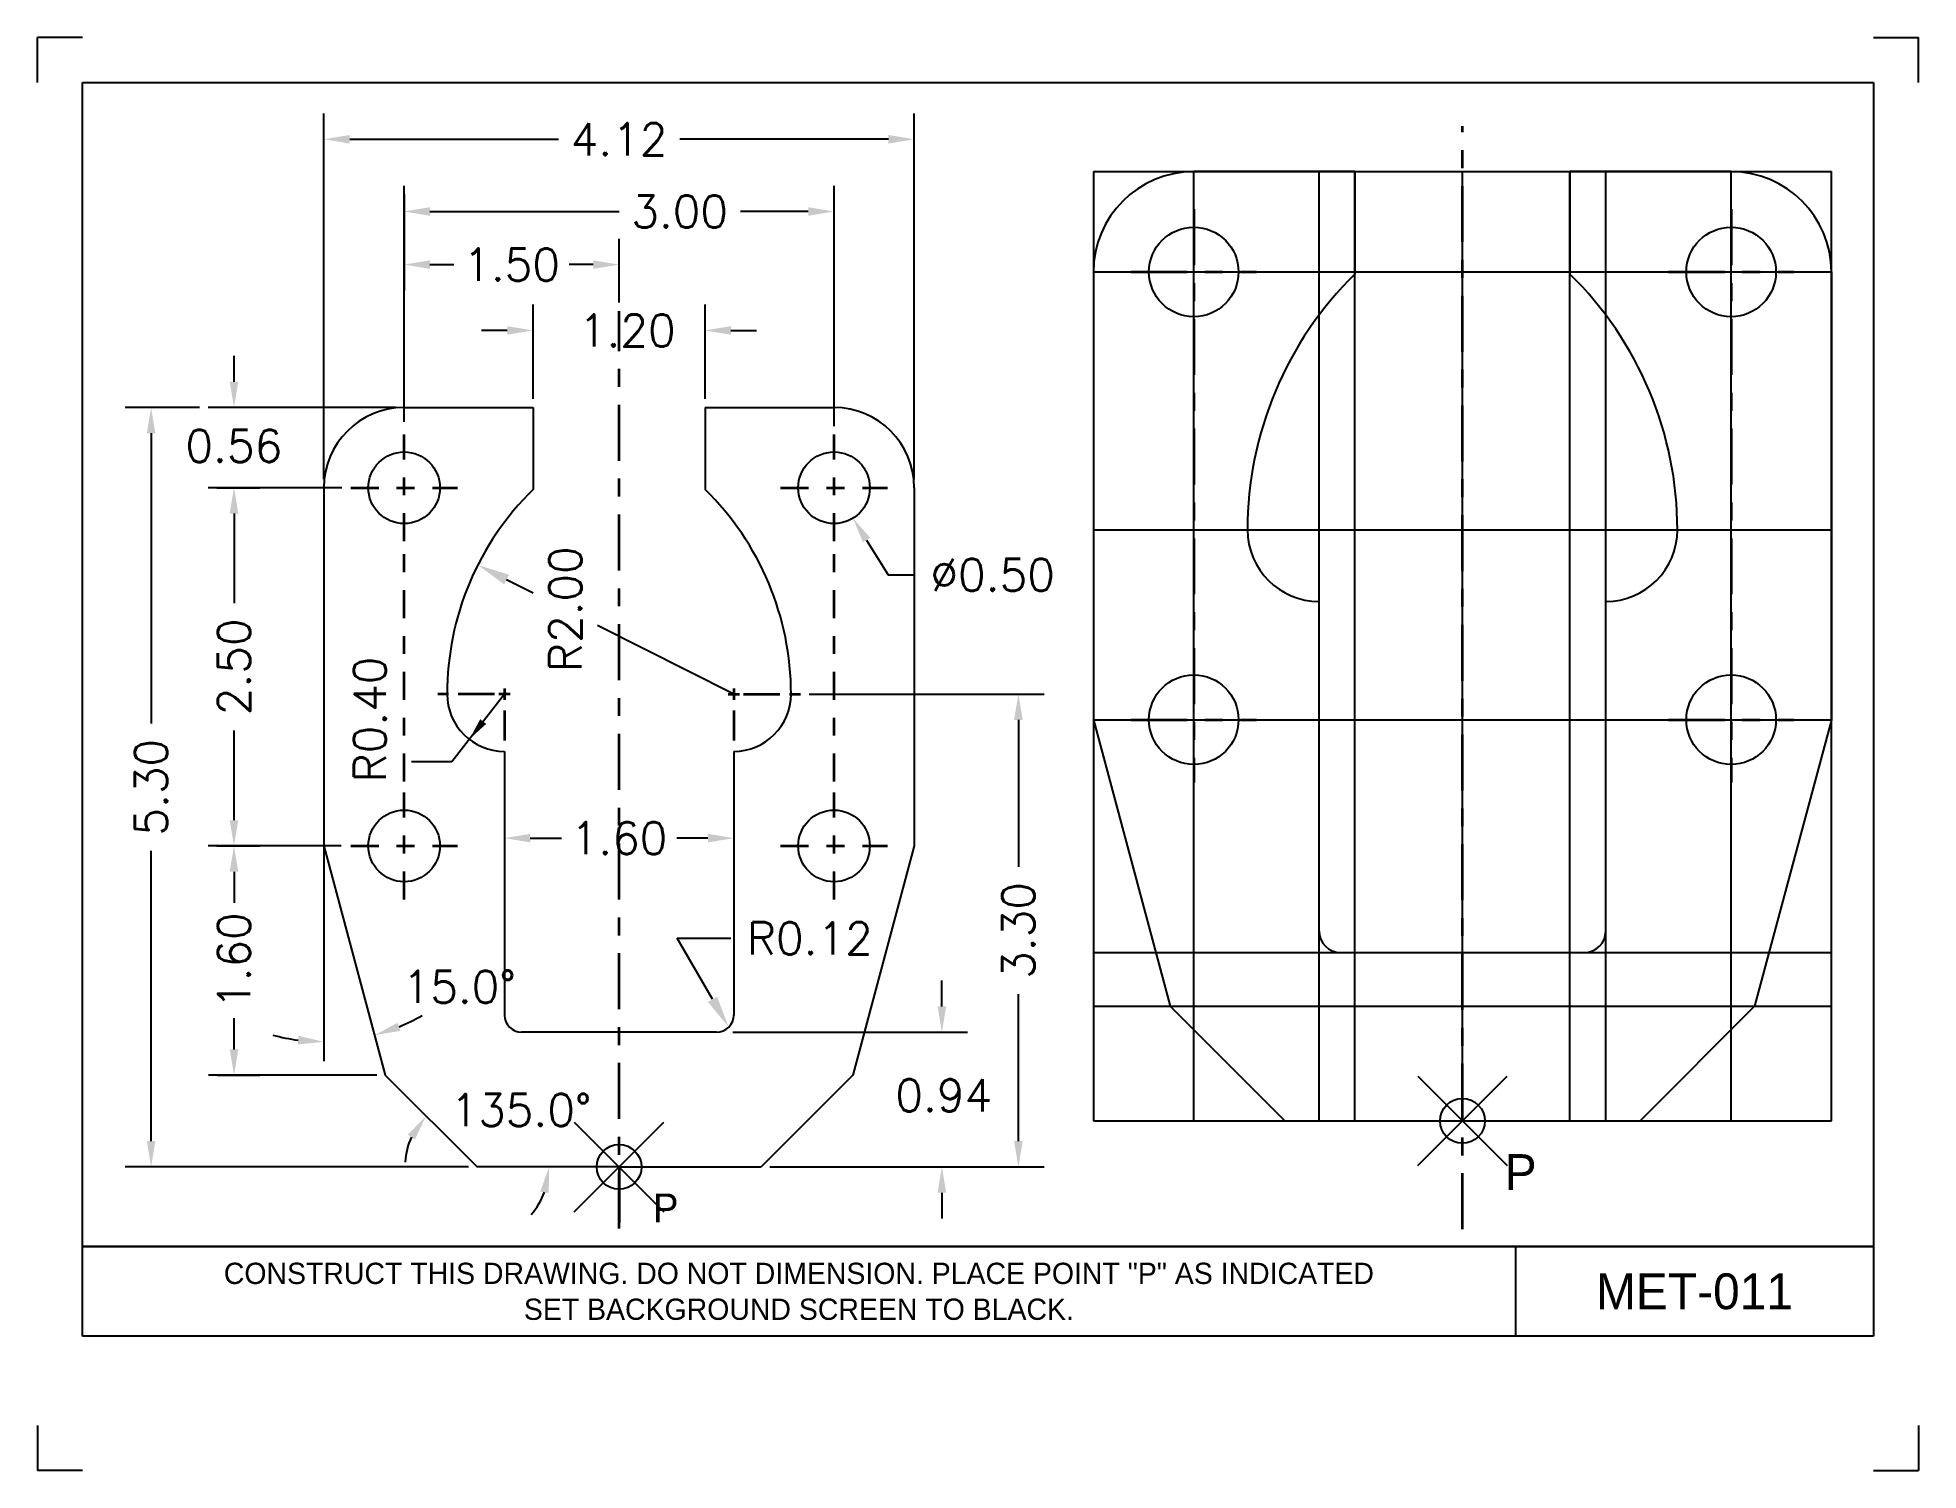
# Model space of a CAD drawing. Extents: x 10.3 to 20.8, y -2.5 to 5.5.
import ezdxf
from ezdxf import colors
from ezdxf.entities.mleader import LeaderData, LeaderLine
from ezdxf.enums import TextEntityAlignment as Align
from ezdxf.math import Vec2, Vec3

# ---------------------------------------------------------------- set-up
doc = ezdxf.new("R2010")
doc.units = 0
doc.header["$LTSCALE"] = 0.25
doc.header["$MEASUREMENT"] = 0
doc.header["$PDMODE"] = 35
doc.header["$PDSIZE"] = 0.25
doc.linetypes.add('CENTER', pattern=[2, 1.25, -0.25, 0.25, -0.25])
doc.layers.get('0').update_dxf_attribs({"linetype": 'CONTINUOUS'})
doc.layers.get('DEFPOINTS').update_dxf_attribs({"linetype": 'CONTINUOUS'})
doc.layers.add('CENTER', color=6, linetype='CENTER', lineweight=35)
doc.layers.add('CONSTRUCTION', color=24, linetype='CONTINUOUS')
doc.layers.add('DIMENSION', color=1, linetype='CONTINUOUS')
doc.styles.add('RomanS', font='romans.shx')
doc.dimstyles.new('EXAMPLE', dxfattribs={"dimtxt": 0.18, "dimasz": 0.18, "dimexe": 0.18, "dimexo": 0.06, "dimgap": 0.09, "dimtad": 0, "dimtoh": 1, "dimdec": 4, "dimzin": 0, "dimdsep": 46, "dimtxsty": 'RomanS', "dimcen": 0.09, "dimadec": 0, "dimazin": 0, "dimtfac": 1, "dimtdec": 4, "dimtofl": 0, "dimtmove": 2, "dimatfit": 3, "dimfxl": 1, "dimtolj": 1, "dimtzin": 0, "dimarcsym": 0})

# ---------------------------------------------------------------- blocks, each defined once
blk = doc.blocks.new('*D18')
at = {"layer": 'DEFPOINTS', "color": 0, "transparency": 16777216}
for p in [(12.768, 2.593), (14.196, 1.872)]:
    blk.add_point(p, dxfattribs=at)
at = {"layer": 'DIMENSION', "color": 0, "lineweight": -2, "transparency": 16777216}
for p, q in [((12.928, 2.512), (13.076, 2.437)), ((14.196, 1.872), (13.436, 2.256))]:
    blk.add_line(p, q, dxfattribs=at)
at = {"layer": 'DIMENSION', "color": 0, "transparency": 16777216}
blk.add_solid([(12.942, 2.539), (12.915, 2.485), (12.768, 2.593)], dxfattribs=at)
at = {"layer": 'DIMENSION', "color": 0, "transparency": 16777216, "insert": (13.256, 2.347), "char_height": 0.18, "attachment_point": 5, "rotation": 90, "style": 'RomanS'}
blk.add_mtext('\\A1;R2.00', dxfattribs=at)

msp = doc.modelspace()

# ---------------------------------------------------------------- linework, layer by layer
for p, q in [((10.30998, 5.28797), (10.30998, 5.53797)), ((10.55998, 5.53797), (10.30998, 5.53797)), ((20.55998, 5.53797), (20.80998, 5.53797)), ((20.80998, 5.28797), (20.80998, 5.53797)), ((10.55998, 5.28797), (20.55998, 5.28797)), ((10.55998, 5.28797), (20.55998, 5.28797)), ((10.55998, 5.28797), (20.55998, 5.28797)), ((10.55998, -1.71203), (10.55998, 5.28797)), ((20.55998, 5.28797), (20.55998, -1.71203)), ((17.66458, 4.78956), (16.76458, 4.78956)), ((17.66458, 4.78956), (17.66458, 4.21785)), ((19.76458, 4.78956), (18.86458, 4.78956)), ((18.86458, 4.78956), (18.86458, 4.21785)), ((16.20458, 4.22956), (16.20458, 1.72956)), ((20.32458, 4.22956), (20.32458, 1.72956)), ((12.35619, 3.47249), (13.07619, 3.47249)), ((13.07619, 3.47249), (13.07619, 3.01512)), ((14.03619, 3.47249), (14.75619, 3.47249)), ((14.03619, 3.47249), (14.03619, 3.01512)), ((11.90819, 3.02449), (11.90819, 1.02449)), ((15.20419, 3.02449), (15.20419, 1.02449)), ((17.46458, 0.54956), (17.46458, 2.38956)), ((19.06458, 0.54956), (19.06458, 2.38956)), ((16.20458, 1.72956), (16.6333, 0.12956)), ((20.32458, 1.72956), (19.89586, 0.12956)), ((12.91619, 1.55249), (12.91619, 0.08049)), ((14.19619, 1.55249), (14.19619, 0.08049)), ((11.90819, 1.02449), (12.25116, -0.25551)), ((15.20419, 1.02449), (14.86121, -0.25551)), ((17.58458, 0.42956), (18.94458, 0.42956)), ((16.6333, 0.12956), (17.2733, -0.51044)), ((19.89586, 0.12956), (19.25586, -0.51044)), ((14.10019, -0.01551), (13.01219, -0.01551)), ((12.25116, -0.25551), (12.76316, -0.76751)), ((14.86121, -0.25551), (14.34921, -0.76751)), ((17.2733, -0.51044), (19.25586, -0.51044)), ((13.55619, -0.76751), (12.76316, -0.76751)), ((13.55619, -0.76751), (14.34921, -0.76751)), ((20.55998, -1.21203), (10.55998, -1.21203)), ((10.55998, -1.21203), (20.55998, -1.21203)), ((18.55998, -1.21203), (18.55998, -1.71203)), ((20.55998, -1.71203), (10.55998, -1.71203)), ((20.55998, -1.71203), (10.55998, -1.71203)), ((20.55998, -1.71203), (10.55998, -1.71203)), ((10.30998, -2.21203), (10.30998, -2.46203)), ((20.80998, -2.21203), (20.80998, -2.46203)), ((10.55998, -2.46203), (10.30998, -2.46203)), ((20.55998, -2.46203), (20.80998, -2.46203))]:
    msp.add_line(p, q)
msp.add_lwpolyline([(10.55998, 5.28797), (20.55998, 5.28797)])
for centre, radius in [((16.76458, 4.22956), 0.25), ((19.76458, 4.22956), 0.25), ((12.35619, 3.02449), 0.2), ((14.75619, 3.02449), 0.2), ((16.76458, 1.72956), 0.25), ((19.76458, 1.72956), 0.25), ((12.35619, 1.02449), 0.2), ((14.75619, 1.02449), 0.2)]:
    msp.add_circle(centre, radius)
for centre, radius, start, end in [((16.76458, 4.22956), 0.56, 90, 180), ((19.76458, 4.22956), 0.56, 0, 90), ((19.06458, 2.78956), 2, 134.427004, 180), ((17.46458, 2.78956), 2, 0, 45.572996), ((12.35619, 3.02449), 0.448, 90, 180), ((14.75619, 3.02449), 0.448, 0, 90), ((14.19619, 1.87249), 1.6, 134.427004, 180), ((12.91619, 1.87249), 1.6, 0, 45.572996), ((17.46458, 2.78956), 0.4, 180, 270), ((19.06458, 2.78956), 0.4, 270, 0), ((12.91619, 1.87249), 0.32, 180, 270), ((14.19619, 1.87249), 0.32, 270, 0), ((17.58458, 0.54956), 0.12, 180, 270), ((18.94458, 0.54956), 0.12, 270, 0), ((13.01219, 0.08049), 0.096, 180, 270), ((14.10019, 0.08049), 0.096, 270, 0)]:
    msp.add_arc(centre, radius, start, end)
for p in [(18.26458, -0.51044), (13.55619, -0.76751)]:
    msp.add_point(p)
at = {"layer": 'CENTER'}
for p, q in [((18.26458, -1.11572), (18.26458, 5.04437)), ((16.76458, 4.57956), (16.76458, 1.37956)), ((19.76458, 4.57956), (19.76458, 1.37956)), ((16.41458, 4.22956), (17.11458, 4.22956)), ((19.41458, 4.22956), (20.11458, 4.22956)), ((13.55619, -1.1121), (13.55619, 4.01117)), ((12.91619, 1.90363), (12.91619, 1.84108)), ((14.19619, 1.90363), (14.19619, 1.84108)), ((12.82369, 1.87249), (12.6579, 1.87249)), ((12.94732, 1.87249), (12.88477, 1.87249)), ((14.16505, 1.87249), (14.2276, 1.87249)), ((14.28868, 1.87249), (14.45447, 1.87249)), ((12.91619, 1.77999), (12.91619, 1.61421)), ((14.19619, 1.77999), (14.19619, 1.61421)), ((16.41458, 1.72956), (17.11458, 1.72956)), ((19.41458, 1.72956), (20.11458, 1.72956)), ((13.55619, -0.76751), (13.55619, -1.1121))]:
    msp.add_line(p, q, dxfattribs=at)
at = {"layer": 'CENTER', "ltscale": 0.5}
for p, q in [((12.35619, 2.72639), (12.35619, 3.32259)), ((14.75619, 2.72639), (14.75619, 3.32259)), ((12.05808, 3.02449), (12.65429, 3.02449)), ((14.45808, 3.02449), (15.05429, 3.02449)), ((12.35619, 1.38429), (12.35619, 2.6647)), ((14.75619, 1.38429), (14.75619, 2.6647)), ((12.86102, 1.87249), (12.54407, 1.87249)), ((14.25136, 1.87249), (14.5683, 1.87249)), ((12.35619, 0.72639), (12.35619, 1.32259)), ((14.75619, 0.72639), (14.75619, 1.32259)), ((12.05808, 1.02449), (12.65429, 1.02449)), ((14.45808, 1.02449), (15.05429, 1.02449))]:
    msp.add_line(p, q, dxfattribs=at)
at = {"layer": 'CONSTRUCTION'}
for p, q in [((16.20458, 4.78956), (20.32458, 4.78956)), ((16.20458, 4.78956), (16.20458, -0.51044)), ((16.76458, -0.51044), (16.76458, 4.78956)), ((17.46458, -0.51044), (17.46458, 4.78956)), ((17.66458, -0.51044), (17.66458, 4.78956)), ((18.26458, -0.51044), (18.26458, 4.78956)), ((18.86458, -0.51044), (18.86458, 4.78956)), ((19.06458, -0.51044), (19.06458, 4.78956)), ((19.76458, -0.51044), (19.76458, 4.78956)), ((20.32458, -0.51044), (20.32458, 4.78956)), ((16.20458, 4.22956), (20.32458, 4.22956)), ((16.20458, 2.78956), (20.32458, 2.78956)), ((16.20458, 1.72956), (20.32458, 1.72956)), ((16.20458, 0.42956), (20.32458, 0.42956)), ((16.20458, 0.12956), (20.32458, 0.12956)), ((16.20458, -0.51044), (20.32458, -0.51044))]:
    msp.add_line(p, q, dxfattribs=at)
at = {"layer": 'DEFPOINTS', "color": 1, "linetype": 'ByBlock'}
for p in [(12.35619, 3.47249), (15.20419, 3.02449), (14.86196, 2.85475), (12.75631, 2.57016), (12.66646, 1.6724)]:
    msp.add_point(p, dxfattribs=at)
at = {"layer": 'DEFPOINTS', "color": 0, "linetype": 'ByBlock'}
for p in [(13.07619, 3.47249), (14.03619, 3.47249), (14.65041, 3.19423), (11.90819, 3.02449), (14.60432, 2.89435), (11.90819, 1.02449), (11.90819, 1.02449), (13.99619, -0.01551), (12.25116, -0.25551), (12.25116, -0.25551), (12.76316, -0.76751), (12.76316, -0.76751), (12.76316, -0.76751), (13.55619, -0.76751), (14.34921, -0.76751), (14.34921, -0.76751)]:
    msp.add_point(p, dxfattribs=at)
at = {"layer": 'DIMENSION', "color": 1, "linetype": 'ByBlock'}
for p, q in [((11.90819, 3.07249), (11.90819, 5.11434)), ((15.20419, 3.07249), (15.20419, 5.11434)), ((12.05219, 4.97034), (13.21752, 4.97034)), ((15.06019, 4.97034), (13.89485, 4.97034)), ((12.35619, 3.39316), (12.35619, 4.71107)), ((12.35619, 4.66307), (12.35619, 4.12655)), ((14.75619, 3.36762), (14.75619, 4.71107)), ((12.50019, 4.56707), (13.55619, 4.56707)), ((14.61219, 4.56707), (14.23352, 4.56707)), ((13.55619, 4.05917), (13.55619, 4.41455)), ((12.50019, 4.27055), (12.63419, 4.27055)), ((13.41219, 4.27055), (13.27819, 4.27055)), ((13.07619, 3.52049), (13.07619, 4.04687)), ((14.03619, 3.52049), (14.03619, 4.04687)), ((12.93219, 3.90287), (12.78819, 3.90287)), ((14.18019, 3.90287), (14.32419, 3.90287)), ((11.40642, 3.61649), (11.40642, 3.76049)), ((11.21442, 3.47249), (10.79959, 3.47249)), ((12.30819, 3.47249), (11.26242, 3.47249)), ((10.94359, 3.32849), (10.94359, 1.70783)), ((12.00748, 3.02449), (11.26242, 3.02449)), ((11.31042, 3.02449), (11.55042, 3.02449)), ((11.40642, 2.88049), (11.40642, 2.73649)), ((11.40642, 2.88049), (11.40642, 2.37983)), ((14.93812, 2.73254), (15.05914, 2.53833)), ((15.05914, 2.53833), (15.20314, 2.53833)), ((14.61812, 1.87249), (15.92943, 1.87249)), ((15.78543, 1.72849), (15.78543, 0.90783)), ((11.40642, 1.16849), (11.40642, 1.66916)), ((13.06019, 1.06816), (13.23419, 1.06816)), ((14.05219, 1.06816), (13.87819, 1.06816)), ((10.94359, -0.62351), (10.94359, 0.99716)), ((12.00409, 1.02449), (11.26242, 1.02449)), ((11.31042, 1.02449), (11.55042, 1.02449)), ((11.40642, 0.88049), (11.40642, 0.70649)), ((15.35821, 0.12849), (15.35821, 0.27249)), ((15.78543, -0.62351), (15.78543, 0.19716)), ((11.40642, -0.11151), (11.40642, 0.06249)), ((14.19213, -0.01551), (15.50221, -0.01551)), ((11.31201, -0.25551), (11.55042, -0.25551)), ((12.71516, -0.76751), (10.79959, -0.76751)), ((14.39721, -0.76751), (15.50221, -0.76751)), ((14.39721, -0.76751), (15.92943, -0.76751)), ((15.35821, -0.91151), (15.35821, -1.05551))]:
    msp.add_line(p, q, dxfattribs=at)
at = {"layer": 'DIMENSION'}
for p, q in [((12.91619, 1.87249), (12.6223, 1.4943)), ((12.62282, 1.49497), (12.3978, 1.49497)), ((11.90819, 1.02449), (11.90819, -0.17721))]:
    msp.add_line(p, q, dxfattribs=at)
at = {"layer": 'DIMENSION', "color": 1}
msp.add_line((12.20404, -0.25551), (11.26401, -0.25551), dxfattribs=at)
at = {"layer": 'DIMENSION', "color": 1, "linetype": 'ByBlock'}
for centre, radius, start, end in [((11.90819, 1.02449), 1.09357, 292.550136, 300.100272), ((11.90819, 1.02449), 1.09357, 254.899728, 262.449864), ((12.76316, -0.76751), 0.40246, 155.611211, 176.222421), ((12.76316, -0.76751), 0.40246, 318.777579, 339.388789)]:
    msp.add_arc(centre, radius, start, end, dxfattribs=at)
for points in [[(12.05219, 4.99434), (12.05219, 4.94634), (11.90819, 4.97034)], [(15.06019, 4.99434), (15.06019, 4.94634), (15.20419, 4.97034)], [(12.50019, 4.59107), (12.50019, 4.54307), (12.35619, 4.56707)], [(14.61219, 4.59107), (14.61219, 4.54307), (14.75619, 4.56707)], [(12.50019, 4.29455), (12.50019, 4.24655), (12.35619, 4.27055)], [(13.41219, 4.29455), (13.41219, 4.24655), (13.55619, 4.27055)], [(12.93219, 3.92687), (12.93219, 3.87887), (13.07619, 3.90287)], [(14.18019, 3.92687), (14.18019, 3.87887), (14.03619, 3.90287)], [(11.38242, 3.61649), (11.43042, 3.61649), (11.40642, 3.47249)], [(10.91959, 3.32849), (10.96759, 3.32849), (10.94359, 3.47249)], [(11.38242, 2.88049), (11.43042, 2.88049), (11.40642, 3.02449)], [(11.38242, 2.88049), (11.43042, 2.88049), (11.40642, 3.02449)], [(14.91775, 2.71985), (14.95849, 2.74523), (14.86196, 2.85475)], [(15.76143, 1.72849), (15.80943, 1.72849), (15.78543, 1.87249)], [(11.38242, 1.16849), (11.43042, 1.16849), (11.40642, 1.02449)], [(13.06019, 1.09216), (13.06019, 1.04416), (12.91619, 1.06816)], [(14.05219, 1.09216), (14.05219, 1.04416), (14.19619, 1.06816)], [(11.38242, 0.88049), (11.43042, 0.88049), (11.40642, 1.02449)], [(15.33421, 0.12849), (15.38221, 0.12849), (15.35821, -0.01551)], [(12.33528, -0.00819), (12.31984, 0.03726), (12.19122, -0.03181)], [(11.76608, -0.03564), (11.76292, -0.08354), (11.90819, -0.06907)], [(11.38242, -0.11151), (11.43042, -0.11151), (11.40642, -0.25551)], [(12.37688, -0.58766), (12.41635, -0.61498), (12.47858, -0.48292)], [(10.91959, -0.62351), (10.96759, -0.62351), (10.94359, -0.76751)], [(15.76143, -0.62351), (15.80943, -0.62351), (15.78543, -0.76751)], [(13.11625, -0.90489), (13.16348, -0.91348), (13.16562, -0.76751)], [(15.33421, -0.91151), (15.38221, -0.91151), (15.35821, -0.76751)]]:
    msp.add_solid(points, dxfattribs=at)
at = {"layer": 'DIMENSION'}
msp.add_solid([(12.78118, 1.73184), (12.81422, 1.70591), (12.7199, 1.61976)], dxfattribs=at)

# ---------------------------------------------------------------- texts
for s, height, p in [('CONSTRUCT THIS DRAWING. DO NOT DIMENSION. PLACE POINT "P" AS INDICATED', 0.11875, (14.55998, -1.36186)), ('MET-011', 0.2, (19.55998, -1.46203)), ('SET BACKGROUND SCREEN TO BLACK.', 0.11875, (14.55998, -1.56219))]:
    msp.add_text(s, height=height).set_placement(p, align=Align.MIDDLE)
at = {"color": 18, "true_color": 0x030303}
msp.add_text('FALL 2025', height=0.001, dxfattribs=at).set_placement((10.56002, -1.71199))
at = {"layer": 'DIMENSION', "color": 1, "linetype": 'ByBlock', "style": 'RomanS'}
for s, p in [('4.12', (13.55619, 4.97034)), ('3.00', (13.89485, 4.56707)), ('1.50', (12.95619, 4.27055)), ('1.20', (13.60187, 3.90287)), ('0.56', (11.40551, 3.25836)), ('%%c0.50', (15.64181, 2.53833)), ('1.60', (13.55619, 1.06816)), ('15.0%%d', (12.66435, 0.23791)), ('0.94', (15.36917, -0.36759)), ('135.0%%d', (13.0085, -0.45001))]:
    msp.add_text(s, height=0.18, dxfattribs=at).set_placement(p, align=Align.MIDDLE_CENTER)
for s, p in [('2.50', (11.40642, 2.02449)), ('5.30', (10.94359, 1.35249)), ('3.30', (15.78543, 0.55249)), ('1.60', (11.40642, 0.38449))]:
    msp.add_text(s, height=0.18, rotation=90, dxfattribs=at).set_placement(p, align=Align.MIDDLE_CENTER)
at = {"layer": 'DIMENSION'}
for height, p in [(0.2, (18.50064, -0.89629)), (0.16, (13.74503, -1.07619))]:
    msp.add_text('P', height=height, dxfattribs=at).set_placement(p)
at = {"layer": 'DIMENSION', "insert": (12.1646, 1.73094), "char_height": 0.18, "attachment_point": 5, "rotation": 90, "style": 'RomanS'}
msp.add_mtext('\\A1;R0.40', dxfattribs=at)

# ---------------------------------------------------------------- dimensions: what is measured, and where the dimension line sits
at = {"layer": 'DIMENSION'}
dim = msp.add_radius_dim(center=(14.19619, 1.87249), mpoint=(12.76756, 2.59294), text='R2.00', dimstyle='EXAMPLE', override={"dimadec": 1}, dxfattribs=at)
dim.commit()
dim.dimension.update_dxf_attribs({"geometry": '*D18', "text_midpoint": (13.25599, 2.34663), "dimtype": 164, "text_rotation": 90})

# ---------------------------------------------------------------- leaders
ml = msp.add_multileader_mtext('Standard', dxfattribs=at)
ml.set_content('R0.12', color=256, style='RomanS')
ml.set_leader_properties()
ml.build(insert=Vec2(0, 0))
ml.multileader.update_dxf_attribs({"text_right_attachment_type": 6, "dogleg_length": 0.3, "arrow_head_size": 0.18})
ctx = ml.context
ctx.base_point, ctx.char_height, ctx.arrow_head_size, ctx.landing_gap_size, ctx.plane_origin = Vec3(14.18034, 0.50883), 0.18, 0.18, 0.09, Vec3(14.16807, 0.01261)
ctx.right_attachment = 6
notes = []
notes.append((ctx, [(1, (1, 1, 0), (13.88034, 0.50883), (1, 0), 0.3, [(0, [(14.16807, 0.01261)], 0, [])])]))
ctx.mtext.insert, ctx.mtext.flow_direction = Vec3(14.27034, 0.59883), 5
for ctx, leaders in notes:
    for number, flags, end, landing, length, lines in leaders:
        leader = LeaderData()
        leader.index, (leader.has_last_leader_line, leader.has_dogleg_vector, leader.attachment_direction) = number, flags
        leader.last_leader_point, leader.dogleg_vector, leader.dogleg_length = Vec3(end), Vec3(landing), length
        for number, points, colour, breaks in lines:
            line = LeaderLine()
            line.index, line.vertices, line.color, line.breaks = number, Vec3.list(points), colors.encode_raw_color(colour), breaks
            leader.lines.append(line)
        ctx.leaders.append(leader)

doc.saveas('drawing.dxf')
